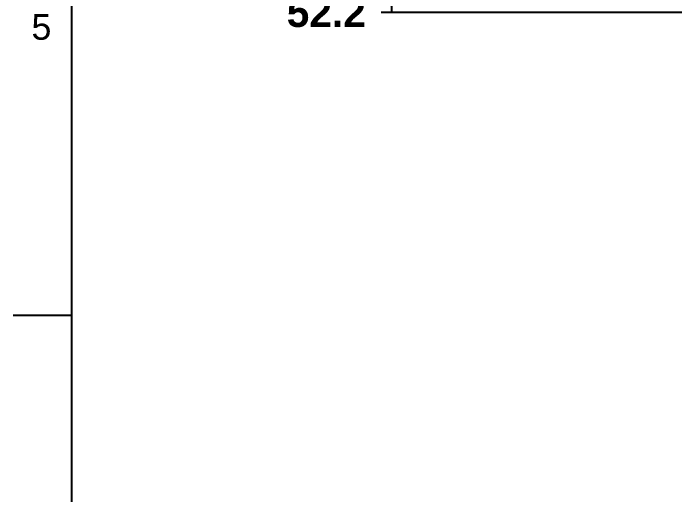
# Model space of a CAD drawing. Header units: millimetres. Extents: x 0 to 416, y -34 to 292.
# Drawn here: x 5 to 61.8, y 34.1 to 75.4 of the extents above; entities that cross this region are included whole.
import ezdxf
from ezdxf.entities.mleader import LeaderData, LeaderLine
from ezdxf.enums import TextEntityAlignment as Align
from ezdxf.math import Vec2, Vec3

# ---------------------------------------------------------------- set-up
doc = ezdxf.new("R2010")
doc.units = ezdxf.units.MM
doc.layers.add('Default', color=7, linetype='Continuous')
doc.layers.add('Template', color=7, linetype='Continuous')
doc.styles.add('SEACAD_ArialB', font='arialbd.ttf')

# ---------------------------------------------------------------- blocks, each defined once
blk = doc.blocks.new('GDimGGroup7')
at = {"layer": 'Default', "linetype": 'Continuous'}
blk.add_hatch(color=7, dxfattribs=at).paths.add_polyline_path([(37.116, 77.493), (37.449, 75.493), (37.782, 77.493)])
at = {"layer": 'Default', "color": 7, "linetype": 'Continuous'}
for p, q in [((37.449, 102.312), (37.449, 75.493)), ((65.53, 75.493), (36.574, 75.493))]:
    blk.add_line(p, q, dxfattribs=at)
at = {"layer": 'Default', "color": 7, "linetype": 'Continuous', "style": 'SEACAD_ArialB'}
blk.add_text('52.2', height=2.5, dxfattribs=at).set_placement((28.463, 76.743), align=Align.TOP_LEFT)
blk = doc.blocks.new('_DOT')
at = {"color": 0, "linetype": 'ByBlock', "lineweight": -2}
blk.add_line((-0.5, 0), (-1, 0), dxfattribs=at)
at = {"color": 0, "linetype": 'ByBlock', "const_width": 0.5}
blk.add_lwpolyline([(-0.25, 0, 1), (0.25, 0, 1)], format="xyb", close=True, dxfattribs=at)

msp = doc.modelspace()

# ---------------------------------------------------------------- linework, layer by layer
at = {"layer": 'Template', "color": 7, "linetype": 'Continuous'}
for p, q in [((10, 287), (10, 10)), ((10, 49.5), (5, 49.5))]:
    msp.add_line(p, q, dxfattribs=at)

# ---------------------------------------------------------------- block references
at = {"layer": 'Default'}
msp.add_blockref('GDimGGroup7', (0, 0), dxfattribs=at)

# ---------------------------------------------------------------- leaders
at = {"layer": 'Template', "color": 7, "linetype": 'Continuous'}
ml = msp.add_multileader_mtext('Standard', dxfattribs=at)
ml.set_content('{\\pxsm0.9;\\fArial|b0||i0||c0|p34;\\W1.;5\\P}', color=256)
ml.set_leader_properties()
ml.set_arrow_properties(name='DOT')
ml.build(insert=Vec2(0, 0))
ml.multileader.update_dxf_attribs({"leader_type": 0, "dogleg_length": 0, "arrow_head_size": 1.76})
ctx = ml.context
ctx.base_point, ctx.char_height, ctx.arrow_head_size, ctx.landing_gap_size = Vec3(4.5652, 74.2313), 2.2, 1.76, 0.77
ctx.mtext.insert = Vec3(6.5652, 75.35)

doc.saveas('drawing.dxf')
